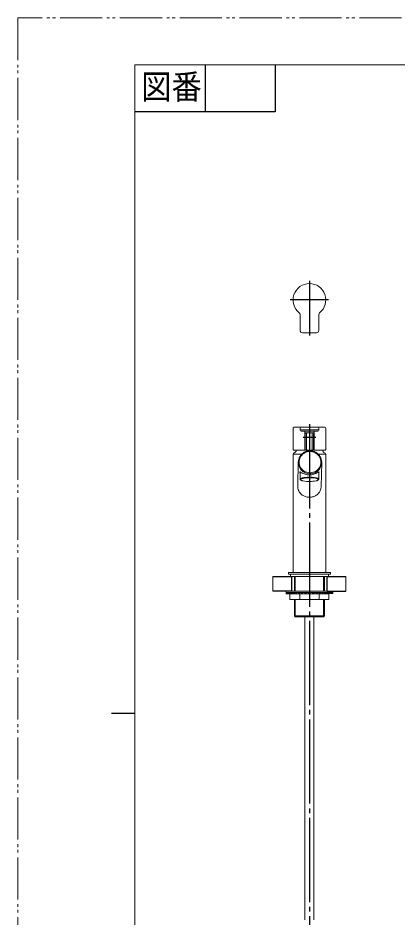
# Model space of a CAD drawing. Units: millimetres at full size, sheet at 1:5; details may follow other scales. Extents: x -1050 to 0, y -742 to 742.
# Drawn here: x -1050 to -645, y -218 to 742 of the extents above; entities that cross this region are included whole.
import ezdxf
from ezdxf.enums import TextEntityAlignment as Align

# ---------------------------------------------------------------- set-up
doc = ezdxf.new("R2010")
doc.units = ezdxf.units.MM
doc.header["$LTSCALE"] = 5
doc.linetypes.add('DOUBLE_CHAIN2', pattern=[12.8, 9, -1, 0.6, -0.6, 0.6, -1])
doc.linetypes.add('LONG_CHAIN', pattern=[21, 18, -1, 1, -1])
doc.layers.add('0-0_Y50750H', color=7, linetype='Continuous', lineweight=15)
doc.styles.add('ＭＳ 明朝', font='')
doc.styles.get('ＭＳ 明朝').set_extended_font_data('MS Mincho')

msp = doc.modelspace()

# ---------------------------------------------------------------- linework, layer by layer
at = {"layer": '0-0_Y50750H'}
for p, q in [((-925, 0), (-925, 692.5)), ((-525, 692.5), (-925, 692.5)), ((-748.408, 409), (-748.408, 425.888)), ((-728.408, 409), (-728.408, 425.888)), ((-745.908, 406.5), (-730.908, 406.5)), ((-755.908, 304.803), (-755.908, 281.704)), ((-754.908, 305.803), (-747.408, 305.803)), ((-748.408, 302.554), (-748.408, 304.803)), ((-747.408, 305.803), (-729.408, 305.803)), ((-747.408, 302.802), (-729.408, 302.802)), ((-747.408, 301.554), (-729.408, 301.554)), ((-743.308, 301.554), (-743.308, 281.204)), ((-742.908, 299.054), (-742.908, 281.704)), ((-742.408, 299.554), (-741.408, 299.554)), ((-741.408, 299.554), (-741.408, 281.204)), ((-741.408, 299.554), (-735.408, 299.554)), ((-735.408, 299.554), (-735.408, 281.204)), ((-735.408, 299.554), (-734.408, 299.554)), ((-733.908, 299.054), (-733.908, 281.704)), ((-733.508, 281.204), (-733.508, 301.554)), ((-729.408, 305.803), (-721.908, 305.803)), ((-728.408, 302.554), (-728.408, 304.803)), ((-720.908, 304.803), (-720.908, 281.704)), ((-755.408, 281.204), (-743.308, 281.204)), ((-741.408, 281.204), (-742.408, 281.204)), ((-735.408, 281.204), (-741.408, 281.204)), ((-734.408, 281.204), (-735.408, 281.204)), ((-733.508, 281.204), (-721.408, 281.204)), ((-755.908, 276.504), (-755.908, 150.7)), ((-755.409, 277.004), (-755.409, 277.566)), ((-749.231, 277.004), (-755.409, 277.004)), ((-755.408, 277.004), (-746.506, 277.004)), ((-754.658, 278.204), (-755.094, 278.03)), ((-721.408, 277.004), (-729.12, 277.004)), ((-721.408, 277.004), (-726.388, 277.004)), ((-721.722, 278.03), (-722.158, 278.204)), ((-721.408, 277.566), (-721.408, 277.004)), ((-720.908, 150.7), (-720.908, 276.504)), ((-750.303, 268.483), (-750.857, 242.834)), ((-725.862, 242.345), (-725.308, 268.014)), ((-748.412, 257.693), (-748.405, 250.206)), ((-728.405, 250.206), (-728.412, 257.678)), ((-760.608, 150.7), (-760.908, 150.4)), ((-760.908, 149), (-760.908, 150.4)), ((-760.908, 149), (-760.608, 148.7)), ((-760.608, 150.7), (-716.208, 150.7)), ((-716.208, 148.7), (-760.608, 148.7)), ((-758.658, 146.2), (-758.658, 148.7)), ((-718.158, 146.2), (-758.658, 146.2)), ((-755.908, 150.7), (-755.908, 150.4)), ((-755.908, 150.7), (-720.908, 150.7)), ((-754.408, 146.2), (-754.408, 130.7)), ((-722.408, 130.7), (-722.408, 146.2)), ((-720.908, 150.4), (-720.908, 150.7)), ((-718.158, 148.7), (-718.158, 146.2)), ((-715.908, 150.4), (-716.208, 150.7)), ((-716.208, 148.7), (-715.908, 149)), ((-715.908, 150.4), (-715.908, 149)), ((-763.408, 130.7), (-713.408, 130.7)), ((-763.408, 130.7), (-763.408, 129.2)), ((-763.408, 127.7), (-763.408, 128.7)), ((-760.908, 128.7), (-763.408, 128.7)), ((-763.408, 127.7), (-760.908, 127.7)), ((-763.397, 129.2), (-713.408, 129.2)), ((-759.193, 121.7), (-759.193, 127.7)), ((-758.158, 127.7), (-759.193, 127.7)), ((-758.158, 128.7), (-754.658, 128.7)), ((-758.158, 127.7), (-754.658, 127.7)), ((-754.658, 127.7), (-722.158, 127.7)), ((-754.408, 129.2), (-716.26, 129.2)), ((-752.091, 128.7), (-752.841, 128.7)), ((-752.841, 127.7), (-752.091, 127.7)), ((-748.801, 121.7), (-748.801, 127.7)), ((-745.875, 128.7), (-747.174, 128.7)), ((-747.174, 127.7), (-745.875, 127.7)), ((-739.158, 127.7), (-738.408, 127.7)), ((-738.408, 127.7), (-737.658, 127.7)), ((-729.642, 128.7), (-730.941, 128.7)), ((-730.941, 127.7), (-729.642, 127.7)), ((-728.016, 127.7), (-728.016, 121.7)), ((-723.975, 128.7), (-724.725, 128.7)), ((-724.725, 127.7), (-723.975, 127.7)), ((-722.158, 128.7), (-718.658, 128.7)), ((-722.158, 127.7), (-718.658, 127.7)), ((-718.658, 127.7), (-717.624, 127.7)), ((-717.624, 127.7), (-717.624, 121.7)), ((-713.408, 129.2), (-716.26, 129.2)), ((-713.408, 128.2), (-716.06, 128.2)), ((-713.408, 129.2), (-713.408, 130.7)), ((-713.408, 128.2), (-713.408, 129.2)), ((-759.193, 121.7), (-717.624, 121.7)), ((-754.408, 121.7), (-754.408, 104.2)), ((-722.408, 104.2), (-722.408, 121.7)), ((-753.596, 103.388), (-754.408, 104.2)), ((-754.408, 104.2), (-722.408, 104.2)), ((-753.408, 103.2), (-753.596, 103.388)), ((-753.408, 103.2), (-752.008, 103.2)), ((-752.008, 103.2), (-723.408, 103.2)), ((-743.158, 103.404), (-743.158, -220.24)), ((-733.658, -220.24), (-733.658, 103.404)), ((-723.22, 103.388), (-723.408, 103.2)), ((-722.408, 104.2), (-723.22, 103.388)), ((-925, -692.5), (-925, 0))]:
    msp.add_line(p, q, dxfattribs=at)
at = {"layer": '0-0_Y50750H', "color": 2, "lineweight": 30}
for p, q in [((-850, 692.5), (-850, 642.5)), ((-775, 692.5), (-775, 642.5)), ((-775, 642.5), (-925, 642.5)), ((-753.596, 130.7), (-753.596, 146.2)), ((-723.22, 146.2), (-723.22, 130.7)), ((-719.408, 146.2), (-699.408, 146.2)), ((-719.408, 130.7), (-719.408, 146.2)), ((-719.408, 130.7), (-699.408, 130.7)), ((-753.596, 103.388), (-753.596, 121.7)), ((-723.22, 121.7), (-723.22, 103.388)), ((-925, 0), (-950, 0))]:
    msp.add_line(p, q, dxfattribs=at)
at = {"layer": '0-0_Y50750H', "color": 2, "linetype": 'LONG_CHAIN', "lineweight": 30}
for p, q in [((-738.408, 461.999), (-738.408, 403.501)), ((-717.909, 441.5), (-758.908, 441.5)), ((-738.408, 308.803), (-738.408, -257.721)), ((-731.558, 294.804), (-745.258, 294.804))]:
    msp.add_line(p, q, dxfattribs=at)
at = {"layer": '0-0_Y50750H', "color": 4, "linetype": 'DOUBLE_CHAIN2'}
for p, q in [((-777.408, 146.2), (-777.408, 130.7)), ((-699.408, 146.2), (-699.408, 130.7))]:
    msp.add_line(p, q, dxfattribs=at)
msp.add_lwpolyline([(-1050, -742.5), (0, -742.5), (0, 742.5), (-1050, 742.5)], close=True, dxfattribs=at)
at = {"layer": '0-0_Y50750H'}
for points in [[(-736.384, 279.731), (-734.978, 279.474), (-733.614, 279.05), (-732.315, 278.465), (-731.098, 277.729), (-729.983, 276.852), (-728.987, 275.848), (-728.124, 274.731), (-727.408, 273.52), (-726.849, 272.231), (-726.457, 270.886), (-726.236, 269.503), (-726.191, 268.105), (-726.322, 266.712), (-726.626, 265.346), (-727.101, 264.026), (-727.737, 262.774), (-728.526, 261.608), (-729.456, 260.545), (-730.512, 259.603), (-731.678, 258.795), (-732.938, 258.133), (-734.271, 257.628), (-735.658, 257.286), (-737.077, 257.114), (-738.507, 257.114), (-739.927, 257.286), (-741.314, 257.628), (-742.648, 258.133), (-743.908, 258.795), (-745.076, 259.603), (-746.134, 260.545), (-747.066, 261.608), (-747.857, 262.774), (-748.495, 264.026), (-748.972, 265.346), (-749.279, 266.712), (-749.412, 268.105), (-749.369, 269.503), (-749.151, 270.886)], [(-749.151, 270.886), (-748.76, 272.231), (-748.204, 273.52), (-747.49, 274.731), (-746.629, 275.848), (-745.634, 276.852), (-744.521, 277.729), (-743.306, 278.465), (-742.007, 279.05), (-740.644, 279.474), (-739.239, 279.731), (-737.811, 279.817), (-736.384, 279.731)], [(-730.298, 278.019), (-730.697, 278.325), (-731.118, 278.602), (-731.554, 278.853), (-731.999, 279.089), (-732.451, 279.31), (-732.911, 279.515), (-733.379, 279.701), (-733.854, 279.867), (-734.336, 280.013), (-734.823, 280.141), (-735.314, 280.249), (-735.81, 280.339), (-736.308, 280.409), (-736.809, 280.459), (-737.312, 280.486), (-737.815, 280.497), (-738.718, 280.466), (-739.168, 280.427), (-739.617, 280.37), (-740.063, 280.297), (-740.506, 280.21), (-740.946, 280.107), (-741.382, 279.988), (-741.813, 279.853), (-742.239, 279.703), (-742.661, 279.539), (-743.076, 279.362), (-743.485, 279.169), (-743.884, 278.957), (-744.652, 278.48)], [(-730.282, 278.006), (-729.653, 277.51), (-728.59, 276.501), (-727.656, 275.376), (-726.864, 274.152), (-726.226, 272.844), (-725.751, 271.471), (-725.444, 270.054), (-725.312, 268.611), (-725.354, 267.163), (-725.572, 265.73), (-725.961, 264.333), (-726.516, 262.99), (-727.23, 261.722), (-728.093, 260.545), (-729.091, 259.476), (-730.212, 258.53), (-731.44, 257.721), (-732.757, 257.059), (-734.145, 256.555), (-735.584, 256.215), (-737.055, 256.043), (-738.536, 256.043), (-740.006, 256.215), (-741.446, 256.555), (-742.835, 257.059), (-744.153, 257.721), (-745.382, 258.53), (-746.505, 259.476), (-747.505, 260.545), (-748.37, 261.722), (-749.086, 262.99), (-749.644, 264.333), (-750.035, 265.73), (-750.255, 267.163), (-750.3, 268.611), (-750.17, 270.054), (-749.866, 271.471), (-749.393, 272.844), (-748.757, 274.152)], [(-748.757, 274.152), (-747.967, 275.376), (-747.035, 276.501), (-745.974, 277.51), (-744.797, 278.389), (-744.67, 278.472)], [(-728.412, 257.127), (-728.201, 257.667), (-728.167, 257.955), (-728.195, 258.023), (-728.258, 258.055), (-728.401, 258.028), (-728.907, 257.743), (-729.396, 257.429), (-730.393, 256.83), (-731.428, 256.3), (-732.5, 255.851), (-733.602, 255.481), (-734.728, 255.191), (-735.871, 254.982), (-737.027, 254.852), (-738.188, 254.801), (-739.35, 254.828), (-740.508, 254.933), (-741.656, 255.117), (-742.789, 255.38), (-743.9, 255.722), (-744.983, 256.144), (-745.562, 256.418), (-746.136, 256.701), (-746.419, 256.851), (-746.698, 257.008), (-747.246, 257.338), (-747.788, 257.681), (-748.06, 257.849), (-748.199, 257.929), (-748.341, 258.001), (-748.416, 258.031), (-748.493, 258.052), (-748.533, 258.056), (-748.573, 258.052), (-748.61, 258.035), (-748.638, 258.007), (-748.654, 257.969), (-748.661, 257.929), (-748.66, 257.849)], [(-748.66, 257.849), (-748.635, 257.691), (-748.596, 257.536), (-748.544, 257.385), (-748.412, 257.093)], [(-748.406, 250.193), (-748.317, 250.47), (-748.05, 250.742), (-747.611, 251.005), (-747.008, 251.253), (-746.252, 251.483), (-745.355, 251.689), (-744.335, 251.869), (-743.209, 252.02), (-741.997, 252.137), (-740.721, 252.221), (-739.403, 252.268), (-738.068, 252.278), (-736.739, 252.251), (-735.44, 252.188), (-734.193, 252.089), (-733.022, 251.956), (-731.947, 251.792), (-730.987, 251.6), (-730.16, 251.383), (-729.479, 251.144), (-728.958, 250.889), (-728.606, 250.621), (-728.428, 250.346), (-728.406, 250.206)], [(-748.406, 250.194), (-748.393, 250.072), (-748.372, 249.951), (-748.336, 249.834), (-748.283, 249.723), (-748.217, 249.62), (-748.141, 249.523), (-748.057, 249.434), (-747.967, 249.35), (-747.872, 249.273), (-747.773, 249.202), (-747.564, 249.073), (-747.346, 248.96), (-747.123, 248.859), (-746.895, 248.769), (-746.663, 248.687), (-746.195, 248.543), (-745.721, 248.415), (-745.482, 248.36), (-745.242, 248.313)], [(-731.112, 248.451), (-731.039, 248.47), (-730.291, 248.69), (-729.694, 248.93), (-729.259, 249.185), (-728.995, 249.449), (-728.906, 249.718), (-728.994, 249.987), (-729.257, 250.25), (-729.691, 250.504), (-729.837, 250.571)], [(-730.965, 248.462), (-730.764, 248.51), (-730.565, 248.565), (-730.172, 248.692), (-729.785, 248.835), (-729.595, 248.915), (-729.408, 249.002), (-729.226, 249.1), (-729.051, 249.209), (-728.885, 249.331), (-728.806, 249.398), (-728.733, 249.47), (-728.664, 249.547), (-728.602, 249.63), (-728.547, 249.717), (-728.498, 249.808), (-728.455, 249.902), (-728.421, 249.999), (-728.402, 250.1), (-728.401, 250.152), (-728.408, 250.203)], [(-748.082, 235.055), (-748.739, 235.883), (-749.047, 236.313), (-749.33, 236.759), (-749.587, 237.221), (-749.819, 237.696), (-750.028, 238.182), (-750.213, 238.677), (-750.376, 239.18), (-750.516, 239.689), (-750.633, 240.205), (-750.726, 240.725), (-750.791, 241.25), (-750.828, 241.777), (-750.848, 242.834)], [(-725.878, 242.344), (-725.901, 241.416), (-726.033, 240.496), (-726.228, 239.588), (-726.491, 238.697), (-726.831, 237.832), (-727.245, 237), (-727.728, 236.207), (-728.278, 235.458), (-728.89, 234.759), (-729.558, 234.113), (-730.277, 233.524), (-731.039, 232.993), (-731.84, 232.522), (-732.674, 232.112), (-733.535, 231.763), (-734.418, 231.474), (-735.319, 231.246), (-736.233, 231.079), (-737.156, 230.972), (-738.084, 230.925), (-739.013, 230.939), (-739.94, 231.013), (-740.859, 231.147), (-741.768, 231.341), (-742.661, 231.596), (-743.535, 231.911), (-744.385, 232.288), (-745.206, 232.722), (-745.994, 233.215), (-746.735, 233.776), (-748.082, 235.055)], [(-763.408, 128.7), (-763.397, 129.2), (-754.408, 129.2)], [(-737.658, 128.7), (-738.408, 128.7), (-739.158, 128.7)]]:
    msp.add_lwpolyline(points, dxfattribs=at)
at = {"layer": '0-0_Y50750H', "color": 2, "lineweight": 30}
msp.add_lwpolyline([(-777.408, 146.2), (-757.408, 146.2), (-757.408, 130.7), (-777.408, 130.7)], dxfattribs=at)
at = {"layer": '0-0_Y50750H'}
for centre, radius, start, end in [((-738.408, 441.5), 17.5, 308.68344, 231.31656), ((-750.908, 425.888), 2.5, 0, 51.31656), ((-725.908, 425.888), 2.5, 128.68344, 180), ((-745.908, 409), 2.5, 180, 270), ((-730.908, 409), 2.5, 270, 0), ((-754.908, 304.803), 1, 90, 180), ((-747.408, 304.803), 1, 90, 180), ((-747.408, 303.802), 1, 180, 270), ((-747.408, 302.554), 1, 180, 270), ((-742.408, 299.054), 0.5, 90, 180), ((-734.408, 299.054), 0.5, 0, 90), ((-729.408, 304.803), 1, 0, 90), ((-729.408, 303.802), 1, 270, 0), ((-729.408, 302.554), 1, 270, 0), ((-721.908, 304.803), 1, 0, 90), ((-755.408, 281.704), 0.5, 180, 270), ((-756.215, 281.889), 4, 292.90884, 347.22486), ((-742.408, 281.704), 0.5, 180, 270), ((-734.408, 281.704), 0.5, 270, 0), ((-720.601, 281.889), 4, 192.77514, 247.09116), ((-721.408, 281.704), 0.5, 270, 0), ((-755.408, 276.504), 0.5, 90, 180), ((-754.909, 277.566), 0.5, 111.78707, 180), ((-721.908, 277.566), 0.5, 0, 68.21293), ((-721.408, 276.504), 0.5, 0, 90), ((-746.655, 249.249), 1.331, 108.11477, 160.03809), ((-738.358, 221.339), 30.448, 73.74908, 106.62356), ((-745.14, 251.752), 3.442, 216.51747, 270.15083), ((-738.485, 284.58), 36.874, 259.61719, 281.53495), ((-760.908, 130.7), 2, 270, 285.20484), ((-760.908, 130.7), 3, 270, 285.20484), ((-759.597, 125.875), 3, 76.12677, 105.20484), ((-759.597, 125.875), 2, 76.12677, 105.20484), ((-758.158, 131.7), 4, 256.12677, 270), ((-758.158, 131.7), 3, 256.12677, 270), ((-754.658, 129.167), 0.467, 270, 327.39797), ((-754.658, 129.167), 1.467, 270, 297.57531), ((-753.745, 128.583), 0.617, 32.0943, 147.39797), ((-753.748, 127.423), 0.5, 62.30009, 117.57531), ((-752.841, 129.15), 1.45, 242.30009, 270), ((-752.841, 129.15), 0.45, 212.0943, 270), ((-752.091, 129.929), 1.229, 270, 292.99136), ((-752.091, 129.929), 2.229, 270, 292.99136), ((-749.633, 124.135), 5.065, 67.00864, 112.99136), ((-749.633, 124.135), 4.065, 67.00864, 112.99136), ((-747.174, 129.929), 2.229, 247.00864, 270), ((-747.174, 129.929), 1.229, 247.00864, 270), ((-745.875, 130.379), 1.679, 270, 286.93598), ((-745.875, 130.379), 2.679, 270, 286.93598), ((-742.517, 119.35), 9.85, 73.06402, 106.93598), ((-742.517, 119.35), 8.85, 73.06402, 106.93598), ((-739.158, 130.379), 2.679, 253.06402, 270), ((-739.158, 130.379), 1.679, 253.06402, 270), ((-737.658, 130.379), 1.679, 270, 286.93598), ((-737.658, 130.379), 2.679, 270, 286.93598), ((-734.3, 119.35), 9.85, 73.06402, 106.93598), ((-734.3, 119.35), 8.85, 73.06402, 106.93598), ((-730.941, 130.379), 2.679, 253.06402, 270), ((-730.941, 130.379), 1.679, 253.06402, 270), ((-729.642, 129.929), 1.229, 270, 292.99136), ((-729.642, 129.929), 2.229, 270, 292.99136), ((-727.184, 124.135), 5.065, 67.00864, 112.99136), ((-727.184, 124.135), 4.065, 67.00864, 112.99136), ((-724.725, 129.929), 2.229, 247.00864, 270), ((-724.725, 129.929), 1.229, 247.00864, 270), ((-723.975, 129.15), 0.45, 270, 327.9057), ((-723.975, 129.15), 1.45, 270, 297.69991), ((-723.072, 128.583), 0.617, 32.60203, 147.9057), ((-723.069, 127.423), 0.5, 62.42469, 117.69991), ((-722.158, 129.167), 1.467, 242.42469, 270), ((-722.158, 129.167), 0.467, 212.60203, 270), ((-718.658, 131.7), 3, 270, 293.55646), ((-718.658, 131.7), 4, 270, 291.78679), ((-716.26, 126.2), 3, 90, 113.55646), ((-716.06, 125.2), 3, 90, 111.78679)]:
    msp.add_arc(centre, radius, start, end, dxfattribs=at)

# ---------------------------------------------------------------- texts
at = {"layer": '0-0_Y50750H', "color": 2, "style": 'ＭＳ 明朝', "width": 0.9}
msp.add_text('図番', height=26.39, dxfattribs=at).set_placement((-918.271, 647.952), align=Align.BOTTOM_LEFT)

doc.saveas('drawing.dxf')
